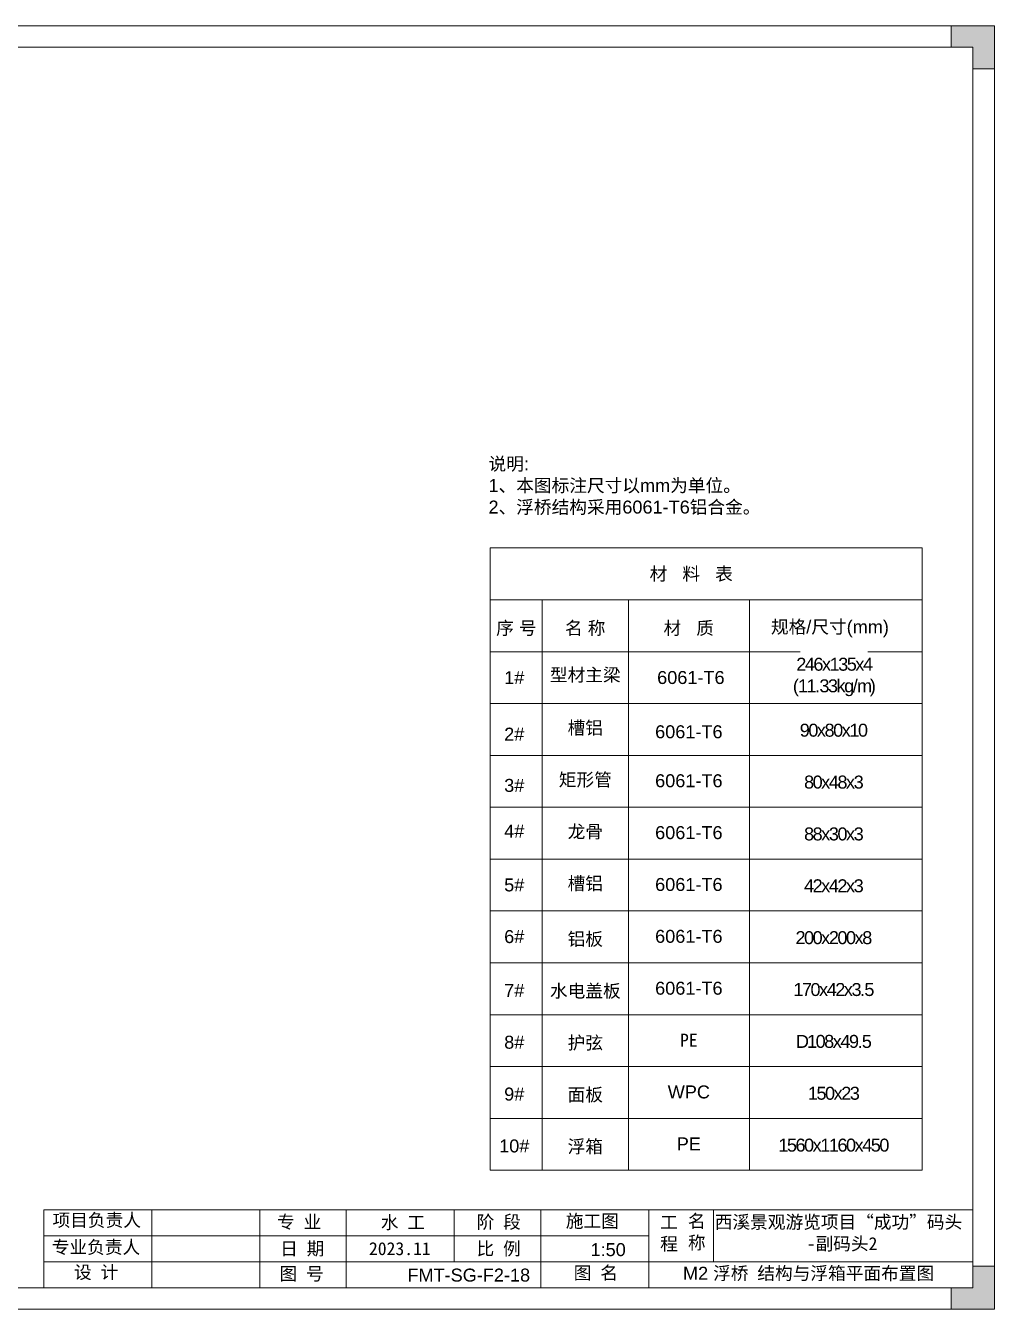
# Model space of a CAD drawing. Header units: millimetres. Extents: x 136606 to 1231039, y 82794 to 127364.
# Drawn here: x 919807 to 931017, y 112490 to 127340 of the extents above; entities that cross this region are included whole.
import ezdxf

# ---------------------------------------------------------------- set-up
doc = ezdxf.new("R2010")
doc.units = ezdxf.units.MM
doc.layers.add('图框', color=7, linetype='Continuous', lineweight=13)
doc.layers.add('文本', color=3, linetype='Continuous', lineweight=13)
doc.styles.add('Arial', font='arial.ttf')
doc.styles.get("Standard").update_dxf_attribs({"font": 'arial.ttf'})

# ---------------------------------------------------------------- blocks, each defined once
blk = doc.blocks.new('GW-TK')
at = {"layer": '图框', "linetype": 'Continuous', "lineweight": 0}
h = blk.add_hatch(color=256, dxfattribs=at)
h.dxf.hatch_style = 1
h.paths.add_polyline_path([(927593.55, 464715.01), (927593.55, 464710.01), (927598.55, 464710.01), (927598.55, 464705.01), (927603.55, 464705.01), (927603.55, 464715.01)])
h = blk.add_hatch(color=256, dxfattribs=at)
h.dxf.hatch_style = 1
h.paths.add_polyline_path([(927603.55, 464418.01), (927603.55, 464428.01), (927598.55, 464428.01), (927598.55, 464423.01), (927593.55, 464423.01), (927593.55, 464418.01)])
at = {"layer": '图框', "linetype": 'Continuous'}
for p, q in [((927383.55, 464441.02), (927383.55, 464423.01)), ((927408.55, 464441.02), (927408.55, 464423.01)), ((927433.55, 464441.02), (927433.55, 464423.01)), ((927453.55, 464441.02), (927453.55, 464423.01)), ((927478.55, 464441.02), (927478.55, 464429.01)), ((927498.55, 464441.02), (927498.55, 464423.01)), ((927523.55, 464441.02), (927523.55, 464423.01)), ((927538.55, 464441.02), (927538.55, 464429.01)), ((927383.55, 464435.01), (927523.55, 464435.01)), ((927451.56, 464429.01), (927383.55, 464429.01)), ((927383.55, 464429.01), (927598.55, 464429.01))]:
    blk.add_line(p, q, dxfattribs=at)
at = {"layer": '图框'}
for points in [[(927183.55, 464715.01), (927603.55, 464715.01), (927603.55, 464418.01), (927183.55, 464418.01)], [(927188.55, 464710.01), (927598.55, 464710.01), (927598.55, 464423.01), (927188.55, 464423.01)]]:
    blk.add_lwpolyline(points, close=True, dxfattribs=at)
at = {"layer": '图框', "linetype": 'Continuous', "lineweight": 0}
for points in [[(927598.55, 464705.01), (927598.55, 464710.01), (927593.55, 464710.01), (927593.55, 464715.01), (927603.55, 464715.01), (927603.55, 464705.01)], [(927598.55, 464428.01), (927598.55, 464423.01), (927593.55, 464423.01), (927593.55, 464418.01), (927603.55, 464418.01), (927603.55, 464428.01)]]:
    blk.add_lwpolyline(points, close=True, dxfattribs=at)
at = {"layer": '图框', "linetype": 'Continuous'}
blk.add_lwpolyline([(927383.55, 464441.02), (927598.55, 464441.02)], dxfattribs=at)
at = {"layer": '图框', "linetype": 'Continuous', "char_height": 3, "attachment_point": 1}
for s, width, heights, insert in [('{\\fSimSun|b0|i0|c134|p2;项目负责人}', 26.0225, [0], (927385.56, 464440.15)), ('{\\fSimSun|b0|i0|c134|p2;名 称}', 5.2119, [0], (927532.62, 464439.93)), ('{\\fSimSun|b0|i0|c134|p2;专 业}', 12.8345, [0], (927437.53, 464439.73)), ('{\\fSimSun|b0|i0|c134|p2;阶 段}', 17.4775, [0], (927483.73, 464439.73)), ('{\\fSimSun|b0|i0|c134|p2;工 程}', 5.2119, [0], (927526.21, 464439.66)), ('{\\fSimSun|b0|i0|c134|p2;专业负责人}', 24.6361, [2.04], (927385.39, 464433.9)), ('{\\fSimSun|b0|i0|c134|p2;日 期}', 11.224, [0], (927438.25, 464433.55)), ('{\\fSimSun|b0|i0|c134|p2;比 例}', 10.9146, [0], (927483.71, 464433.55)), ('{\\fSimSun|b0|i0|c134|p2;设 计}', 16.2353, [0], (927390.55, 464428.09)), ('{\\fSimSun|b0|i0|c134|p2;图 号}', 23.6261, [0], (927438.11, 464427.75)), ('{\\fSimSun|b0|i0|c134|p2;图 名}', 12.066, [0], (927506.19, 464427.94))]:
    blk.add_mtext_dynamic_manual_height_columns(s, width=width, gutter_width=17.5, heights=heights, dxfattribs=dict(at, insert=insert))
at = {"layer": '图框', "color": 3, "linetype": 'Continuous', "char_height": 3, "attachment_point": 1}
for s, width, insert in [('\\pt9;{\\fSimSun|b0|i0|c134|p2;施工图}', 18.6303, (927504.36, 464439.94)), ('{\\fSimSun|b0|i0|c134|p2;水 工}', 11.224, (927461.55, 464439.63)), ('\\pi0.39911,t9.39911;{\\fSimSun|b0|i0|c134|p2;西溪景观游览项目“成功”码头\\P\\pi21.67411,t30.67411;-副码头2}', 60.0149, (927538.45, 464439.71)), ('{\\fSimSun|b0|i0|c134|p2;2023.11}', 11.224, (927458.8, 464433.55))]:
    blk.add_mtext_dynamic_manual_height_columns(s, width=width, gutter_width=17.5, heights=[0], dxfattribs=dict(at, insert=insert))

msp = doc.modelspace()

# ---------------------------------------------------------------- linework, layer by layer
at = {"layer": '文本'}
for p, q in [((925183.0035, 121298.4307), (925183.0035, 114098.4504)), ((925183.0035, 121298.4307), (930182.9382, 121298.4307)), ((930182.9382, 121298.4307), (930182.9382, 114098.4504)), ((930182.9382, 121298.4307), (930182.9382, 114098.4504)), ((930182.9382, 121298.4307), (930182.9382, 114098.4504)), ((925183.0035, 120698.4504), (930182.9382, 120698.4504)), ((925782.9773, 120698.4504), (925782.9773, 114098.4504)), ((926782.9513, 120698.4504), (926782.9513, 114098.4504)), ((928182.9279, 120698.4504), (928182.9279, 114098.4504)), ((925183.0035, 120098.4504), (930182.9382, 120098.4504)), ((925183.0035, 119498.4504), (930182.9382, 119498.4504)), ((925183.0035, 118898.4504), (930182.9382, 118898.4504)), ((925183.0035, 118298.4504), (930182.9382, 118298.4504)), ((925183.0035, 117698.4504), (930182.9382, 117698.4504)), ((925183.0035, 117098.4504), (930182.9382, 117098.4504)), ((925183.0035, 116498.4504), (930182.9382, 116498.4504)), ((925183.0035, 115898.4504), (930182.9382, 115898.4504)), ((925183.0035, 115298.4504), (930182.9382, 115298.4504)), ((925183.0035, 114698.4504), (930182.9382, 114698.4504)), ((925183.0035, 114098.4504), (930182.9382, 114098.4504))]:
    msp.add_line(p, q, dxfattribs=at)

# ---------------------------------------------------------------- block references
at = {"xscale": 50, "yscale": 50, "zscale": 50}
msp.add_blockref('GW-TK', (-45449160.4149, -23108410.2232), dxfattribs=at)

# ---------------------------------------------------------------- texts
at = {"layer": '文本', "insert": (925163.1482, 122346.3395), "char_height": 150, "attachment_point": 1, "style": 'Arial'}
msp.add_mtext_dynamic_manual_height_columns('{\\fSimSun|b0|i0|c134|p2;说明}:\\P1{\\fSimSun|b0|i0|c134|p2;、本图标注尺寸以}mm{\\fSimSun|b0|i0|c134|p2;为单位。\\P}2{\\fSimSun|b0|i0|c134|p2;、浮桥结构采用}6061-T6{\\fSimSun|b0|i0|c134|p2;铝合金。}', width=4070.735014, gutter_width=12.5, heights=[0], dxfattribs=at)
at = {"layer": '文本', "char_height": 150, "attachment_point": 5, "style": 'Arial'}
for s, insert in [(' 材   料   表 ', (927479.7779, 120990.9314)), ('序 号', (925486.2355, 120362.872)), ('名 称', (926282.5167, 120362.872)), ('材   质', (927480.666, 120362.872)), ('规格/尺寸(mm)', (929114.3444, 120362.872)), ('1#', (925461.2204, 119797.8737)), ('型材主梁', (926283.4691, 119822.0462)), ('6061-T6', (927505.1482, 119798.4646)), ('槽铝', (926283.4691, 119209.0301)), ('6061-T6', (927481.6191, 119170.8673)), ('2#', (925461.2204, 119144.2558)), ('{\\fSimSun|b0|i0|c134|p2;矩形管}', (926283.4691, 118609.0301)), ('6061-T6', (927481.6191, 118604.1922)), ('3#', (925461.2204, 118550.6384)), ('4#', (925461.2204, 118022.6386)), ('龙骨', (926283.4691, 118009.0301)), ('6061-T6', (927481.6191, 118004.1922)), ('5#', (925461.2204, 117398.9273)), ('槽铝', (926283.4691, 117409.0301)), ('6061-T6', (927481.6191, 117404.1922)), ('6#', (925461.2204, 116801.5072)), ('铝板', (926283.4691, 116765.4904)), ('6061-T6', (927481.6191, 116804.1922)), ('6061-T6', (927481.6191, 116204.1922)), ('7#', (925461.2204, 116179.4057)), ('{\\fSimSun|b0|i0|c134|p2;水电盖板}', (926283.4691, 116165.4904)), ('8#', (925461.2204, 115579.4057)), ('护弦', (926283.4691, 115565.4904)), ('{\\fSimSun|b0|i0|c134|p2;PE}', (927481.6191, 115604.1922)), ('9#', (925461.2204, 114979.4057)), ('面板', (926283.4691, 114965.4904)), ('WPC', (927481.6191, 115004.1922)), ('10#', (925461.2204, 114379.4057)), ('浮箱', (926283.4691, 114365.4904)), ('PE', (927481.6191, 114404.1922))]:
    msp.add_mtext(s, dxfattribs=dict(at, insert=insert))
at = {"layer": '文本', "color": 6}
note = msp.add_mtext_dynamic_manual_height_columns('{\\C256;1:50\\P}', width=120, gutter_width=0, heights=[124.0928, 0], dxfattribs=dict(at, insert=(926223.9907, 113255.7656), char_height=150, attachment_point=1, style='Arial'))
note = msp.add_mtext_dynamic_manual_height_columns('{\\C256;FMT-SG-F2-18\\P}', width=120, gutter_width=0, heights=[124.0928, 0], dxfattribs=dict(at, insert=(924104.6661, 112961.437), char_height=150, attachment_point=1, style='Arial'))
at = {"layer": '文本', "color": 6, "insert": (927413.861, 112982.523), "char_height": 150, "attachment_point": 1, "style": 'Arial'}
msp.add_mtext_dynamic_manual_height_columns('M2 {\\fSimSun|b0|i0|c134|p2;浮桥 结构与浮箱平面布置图}', width=3958.058362, gutter_width=18.75, heights=[0], dxfattribs=at)

# ---------------------------------------------------------------- next in the draw order: texts
at = {"layer": '文本', "char_height": 150, "attachment_point": 5, "style": 'Arial', "bg_fill": 2}
for s, insert, width in [('{\\T0.85;246x135x4 (11.33kg/m) }', (929160.5381, 119805.6373), 628.473709), ('{\\T0.85;42x42x3}', (929151.5494, 117388.9042), 445.612602)]:
    msp.add_mtext(s, dxfattribs=dict(at, insert=insert, width=width))
for s, insert in [('{\\T0.85;90x80x10}', (929151.5494, 119188.9042)), ('{\\T0.85;80x48x3}', (929151.5494, 118588.9042)), ('{\\T0.85;88x30x3}', (929151.5494, 117988.9042)), ('{\\T0.85;200x200x8}', (929151.5494, 116788.9042)), ('{\\T0.85;170x42x3.5}', (929151.5494, 116188.9042)), ('{\\T0.85;D108x49.5}', (929151.5494, 115588.9042)), ('{\\T0.85;150x23}', (929151.5494, 114988.9042)), ('{\\T0.85;1560x1160x450}', (929151.5494, 114388.9042))]:
    msp.add_mtext(s, dxfattribs=dict(at, insert=insert))

doc.saveas('drawing.dxf')
